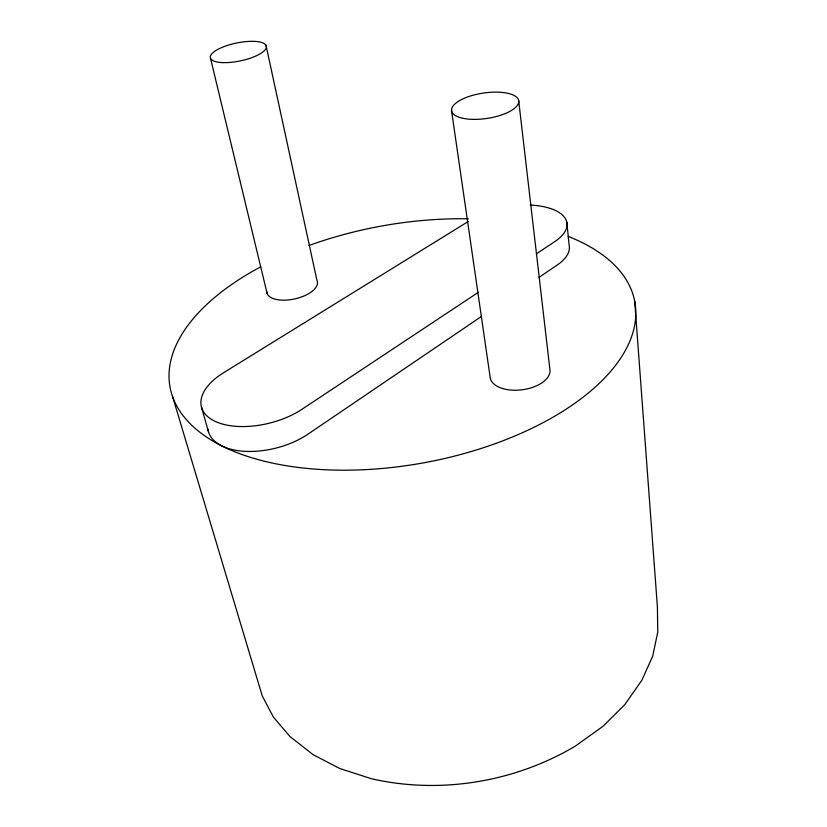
<?xml version="1.0" encoding="UTF-8"?>
<svg xmlns="http://www.w3.org/2000/svg" width="827" height="827" viewBox="0 0 827 827"><rect width="100%" height="100%" fill="white"/><g stroke="black" fill="none" stroke-linecap="round" stroke-linejoin="round"><path stroke-width="1.24" d="M481.603 316.348L308.037 434.123A61.467 32.956 -14.2 0 1 245.34 451.356A61.467 32.956 -14.2 0 1 207.949 429.141M539.101 277.324L557.202 265.043A53.424 25.006 -7.7 0 0 569.152 245.33L566.815 222.277M478.388 292.282L302.124 409.189A62.19 32.398 -14.1 0 1 215.268 421.419A62.19 32.398 -14.1 0 1 223.548 372.75L468.247 221.502M536.423 253.796L554.69 241.68A53.972 24.51 -7.8 0 0 530.241 205.096M172.781 397.249L262.242 695.931L273.427 717.143L290.039 736.599L313.082 754.637L339.546 768.417L371.127 778.662C440.098 794.53 514.57 782.177 575.323 746.109L602.873 726.375L624.695 704.769L641.917 680.145L652.71 656.131L657.754 632.148L657.413 606.997L634.702 301.214M201.478 407.153L208.435 431.56M210.565 58.49L267.162 293.657M265.963 45.154L316.937 280.343A25.854 12.033 -12.4 0 1 294.908 298.888A25.854 12.033 -12.4 0 1 266.749 291.59M451.521 110.477L490.153 377.288A30.134 16.302 -7.4 0 0 522.313 389.755A30.134 16.302 -7.4 0 0 549.883 369.338L518.674 100.522M568.201 236.439A236.284 120.256 -10.4 0 1 559.466 413.355A236.284 120.256 -10.4 0 1 223.156 446.58A236.284 120.256 -10.4 0 1 260.743 266.811M309.04 245.485A236.284 120.256 -10.4 0 1 468.34 218.814M222.391 62.594A28.614 9.128 -11.7 0 0 266.335 47.511A28.614 9.128 -11.7 0 0 226.309 45.795A28.614 9.128 -11.7 0 0 222.391 62.594M463.161 118.354A33.948 12.819 -8.5 0 0 518.167 103.975A33.948 12.819 -8.5 0 0 474.067 94.95A33.948 12.819 -8.5 0 0 463.161 118.354"/></g></svg>
